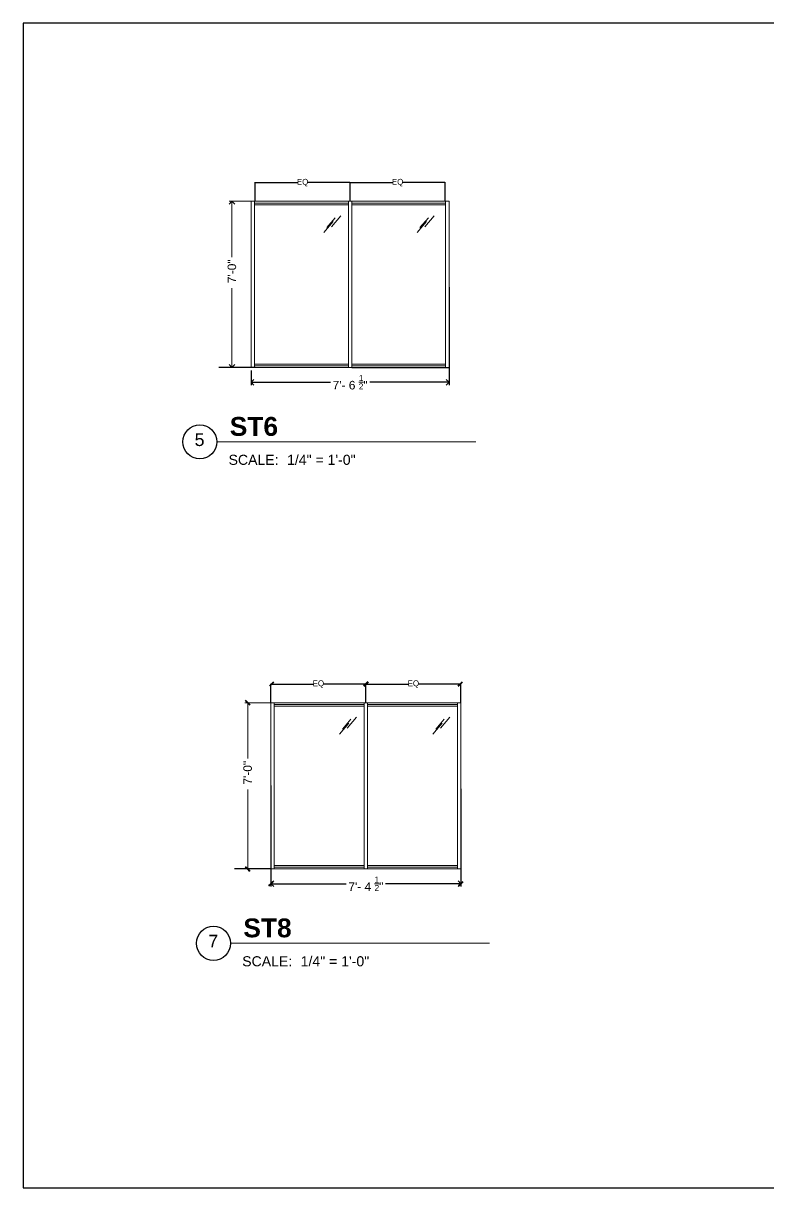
# Model space of a CAD drawing. Header units: inches. Extents: x -6061 to 13621, y -296 to 7483.
# Drawn here: x 942 to 1318, y 4544 to 5133 of the extents above; entities that cross this region are included whole.
import ezdxf

# ---------------------------------------------------------------- set-up
doc = ezdxf.new("R2010")
doc.units = ezdxf.units.IN
doc.header["$MEASUREMENT"] = 0
doc.layers.get('0').update_dxf_attribs({"linetype": 'CONTINUOUS'})
doc.layers.get('Defpoints').update_dxf_attribs({"color": 6, "linetype": 'CONTINUOUS', "lineweight": 15})
doc.styles.add('Arial$001H0', font='arial.ttf')
doc.styles.add('Arial$101H0', font='arialbd.ttf')
doc.styles.add('stylus', font='arial.ttf')
doc.dimstyles.new('_AA -Arch$0', dxfattribs={"dimtxt": 0.08, "dimasz": 0.1, "dimexe": 0.05, "dimexo": 0.1, "dimgap": 0.03, "dimtad": 1, "dimdec": 4, "dimzin": 3, "dimdsep": 46, "dimlunit": 5, "dimtxsty": 'stylus', "dimblk": 'ARCHTICK', "dimcen": 0.084, "dimclrd": 256, "dimclre": 256, "dimclrt": 7, "dimazin": 2, "dimtfac": 0.9, "dimtdec": 4, "dimtmove": 0, "dimatfit": 2, "dimfxl": 0.8, "dimfrac": 1, "dimtzin": 11, "dimarcsym": 0})
doc.dimstyles.get("Standard").update_dxf_attribs({"dimtxt": 0.18, "dimasz": 0.18, "dimexe": 0.18, "dimexo": 0.0625, "dimgap": 0.0625, "dimtad": 0, "dimtih": 1, "dimtoh": 1, "dimdec": 4, "dimzin": 0, "dimdsep": 46, "dimtxsty": 'Standard', "dimcen": 0.09, "dimadec": 0, "dimazin": 0, "dimtfac": 1, "dimtdec": 4, "dimtofl": 0, "dimtmove": 0, "dimatfit": 3, "dimfxl": 1, "dimtolj": 1, "dimtzin": 0, "dimlwd": -1, "dimlwe": -1, "dimarcsym": 0})

# ---------------------------------------------------------------- blocks, each defined once
blk = doc.blocks.new('_Open90')
at = {"color": 0, "linetype": 'ByBlock', "lineweight": -2}
for p, q in [((0, 0), (-1, 0)), ((-0.5, 0.5), (0, 0)), ((0, 0), (-0.5, -0.5))]:
    blk.add_line(p, q, dxfattribs=at)
blk = doc.blocks.new('*D64')
at = {"linetype": 'ByBlock', "lineweight": -2, "transparency": 16777216}
for p, q in [((1067.11, 4747.78), (1067.11, 4696.67)), ((1163.11, 4746.17), (1163.11, 4696.67)), ((1069.99, 4698.11), (1105.16, 4698.11)), ((1160.23, 4698.11), (1125.05, 4698.11))]:
    blk.add_line(p, q, dxfattribs=at)
at = {"layer": 'Defpoints', "color": 0, "transparency": 16777216}
for p in [(1067.11, 4749.22), (1163.11, 4747.61), (1163.11, 4698.11)]:
    blk.add_point(p, dxfattribs=at)
at = {"lineweight": -2, "transparency": 16777216, "xscale": 2.88, "yscale": 2.88, "zscale": 2.88, "rotation": 180}
blk.add_blockref('_Open90', (1067.11, 4698.11), dxfattribs=at)
at = {"lineweight": -2, "transparency": 16777216, "xscale": 2.88, "yscale": 2.88, "zscale": 2.88}
blk.add_blockref('_Open90', (1163.11, 4698.11), dxfattribs=at)
at = {"color": 7, "lineweight": 5, "transparency": 16777216, "insert": (1115.11, 4698.11), "char_height": 4.32, "attachment_point": 5, "style": 'stylus'}
blk.add_mtext('7\'- 4 {\\H0.7x;\\S1/2;}"', dxfattribs=at)
blk = doc.blocks.new('_CLOSEDFILLED')
at = {"color": 0, "lineweight": -2, "true_color": 0x000000}
blk.add_line((-1, 0), (-2, 0), dxfattribs=at)
blk.add_solid([(-1, 0.2), (0, 0), (-1, 0.2), (-1, -0.2)], dxfattribs=at)
blk = doc.blocks.new('*D60')
at = {"color": 0, "transparency": 16777216}
for p, q in [((1067.11, 4789.68), (1067.11, 4799.24)), ((1067.29, 4799.06), (1088.54, 4799.06)), ((1114.93, 4799.06), (1093.67, 4799.06)), ((1115.11, 4789.68), (1115.11, 4799.24))]:
    blk.add_line(p, q, dxfattribs=at)
at = {"layer": 'Defpoints', "color": 0, "transparency": 16777216}
for p in [(1115.11, 4799.06), (1067.11, 4789.61), (1115.11, 4789.61)]:
    blk.add_point(p, dxfattribs=at)
at = {"color": 0, "transparency": 16777216, "xscale": 0.18, "yscale": 0.18, "zscale": 0.18, "rotation": 180}
blk.add_blockref('_CLOSEDFILLED', (1067.11, 4799.06), dxfattribs=at)
at = {"color": 0, "transparency": 16777216, "xscale": 0.18, "yscale": 0.18, "zscale": 0.18}
blk.add_blockref('_CLOSEDFILLED', (1115.11, 4799.06), dxfattribs=at)
at = {"color": 0, "lineweight": 5, "transparency": 16777216, "insert": (1091.11, 4799.06), "char_height": 3, "attachment_point": 5}
blk.add_mtext('EQ', dxfattribs=at)
blk = doc.blocks.new('*D61')
at = {"color": 0, "transparency": 16777216}
for p, q in [((1115.11, 4789.68), (1115.11, 4799.24)), ((1115.29, 4799.06), (1136.54, 4799.06)), ((1162.93, 4799.06), (1141.67, 4799.06)), ((1163.11, 4789.68), (1163.11, 4799.24))]:
    blk.add_line(p, q, dxfattribs=at)
at = {"layer": 'Defpoints', "color": 0, "transparency": 16777216}
for p in [(1163.11, 4799.06), (1115.11, 4789.61), (1163.11, 4789.61)]:
    blk.add_point(p, dxfattribs=at)
at = {"color": 0, "transparency": 16777216, "xscale": 0.18, "yscale": 0.18, "zscale": 0.18, "rotation": 180}
blk.add_blockref('_CLOSEDFILLED', (1115.11, 4799.06), dxfattribs=at)
at = {"color": 0, "transparency": 16777216, "xscale": 0.18, "yscale": 0.18, "zscale": 0.18}
blk.add_blockref('_CLOSEDFILLED', (1163.11, 4799.06), dxfattribs=at)
at = {"color": 0, "lineweight": 5, "transparency": 16777216, "insert": (1139.11, 4799.06), "char_height": 3, "attachment_point": 5}
blk.add_mtext('EQ', dxfattribs=at)
blk = doc.blocks.new('*D65')
at = {"linetype": 'ByBlock', "lineweight": -2, "transparency": 16777216}
for p, q in [((1157.15, 4999.69), (1157.15, 4950.19)), ((1057.15, 4957.68), (1057.15, 4950.19)), ((1060.03, 4951.63), (1097.2, 4951.63)), ((1154.27, 4951.63), (1117.09, 4951.63))]:
    blk.add_line(p, q, dxfattribs=at)
at = {"layer": 'Defpoints', "color": 0, "transparency": 16777216}
for p in [(1157.15, 5001.13), (1057.15, 4959.12), (1157.15, 4951.63)]:
    blk.add_point(p, dxfattribs=at)
at = {"lineweight": -2, "transparency": 16777216, "xscale": 2.88, "yscale": 2.88, "zscale": 2.88, "rotation": 180}
blk.add_blockref('_Open90', (1057.15, 4951.63), dxfattribs=at)
at = {"lineweight": -2, "transparency": 16777216, "xscale": 2.88, "yscale": 2.88, "zscale": 2.88}
blk.add_blockref('_Open90', (1157.15, 4951.63), dxfattribs=at)
at = {"color": 7, "lineweight": 5, "transparency": 16777216, "insert": (1107.15, 4951.63), "char_height": 4.32, "attachment_point": 5, "style": 'stylus'}
blk.add_mtext('7\'- 6 {\\H0.7x;\\S1/2;}"', dxfattribs=at)
blk = doc.blocks.new('*D62')
at = {"color": 0, "transparency": 16777216}
for p, q in [((1059.15, 5043.2), (1059.15, 5052.76)), ((1059.33, 5052.58), (1080.58, 5052.58)), ((1106.97, 5052.58), (1085.71, 5052.58)), ((1107.15, 5043.2), (1107.15, 5052.76))]:
    blk.add_line(p, q, dxfattribs=at)
at = {"layer": 'Defpoints', "color": 0, "transparency": 16777216}
for p in [(1107.15, 5052.58), (1059.15, 5043.13), (1107.15, 5043.13)]:
    blk.add_point(p, dxfattribs=at)
at = {"color": 0, "transparency": 16777216, "xscale": 0.18, "yscale": 0.18, "zscale": 0.18, "rotation": 180}
blk.add_blockref('_CLOSEDFILLED', (1059.15, 5052.58), dxfattribs=at)
at = {"color": 0, "transparency": 16777216, "xscale": 0.18, "yscale": 0.18, "zscale": 0.18}
blk.add_blockref('_CLOSEDFILLED', (1107.15, 5052.58), dxfattribs=at)
at = {"color": 0, "lineweight": 5, "transparency": 16777216, "insert": (1083.15, 5052.58), "char_height": 3, "attachment_point": 5}
blk.add_mtext('EQ', dxfattribs=at)
blk = doc.blocks.new('*D63')
at = {"color": 0, "transparency": 16777216}
for p, q in [((1107.15, 5043.2), (1107.15, 5052.76)), ((1107.33, 5052.58), (1128.58, 5052.58)), ((1154.97, 5052.58), (1133.71, 5052.58)), ((1155.15, 5043.2), (1155.15, 5052.76))]:
    blk.add_line(p, q, dxfattribs=at)
at = {"layer": 'Defpoints', "color": 0, "transparency": 16777216}
for p in [(1155.15, 5052.58), (1107.15, 5043.13), (1155.15, 5043.13)]:
    blk.add_point(p, dxfattribs=at)
at = {"color": 0, "transparency": 16777216, "xscale": 0.18, "yscale": 0.18, "zscale": 0.18, "rotation": 180}
blk.add_blockref('_CLOSEDFILLED', (1107.15, 5052.58), dxfattribs=at)
at = {"color": 0, "transparency": 16777216, "xscale": 0.18, "yscale": 0.18, "zscale": 0.18}
blk.add_blockref('_CLOSEDFILLED', (1155.15, 5052.58), dxfattribs=at)
at = {"color": 0, "lineweight": 5, "transparency": 16777216, "insert": (1131.15, 5052.58), "char_height": 3, "attachment_point": 5}
blk.add_mtext('EQ', dxfattribs=at)

msp = doc.modelspace()

# ---------------------------------------------------------------- linework, layer by layer
at = {"lineweight": 5}
for p, q in [((1155.39512, 5043.1334), (1046.00068, 5043.1334)), ((1047.44068, 5040.2534), (1047.44068, 5014.93402)), ((1057.14513, 5043.13374), (1057.14513, 4959.11884)), ((1057.14513, 5043.1334), (1157.14511, 5043.13371)), ((1058.89513, 5043.13374), (1058.89513, 4959.11884)), ((1106.27015, 5042.25874), (1058.89513, 5042.25874)), ((1058.89513, 5041.38371), (1106.27015, 5041.38371)), ((1155.39512, 5042.25871), (1108.0201, 5042.25872)), ((1108.0201, 5041.38368), (1155.39512, 5041.38368)), ((1047.44068, 4962.00607), (1047.44068, 4999.21567)), ((1047.44068, 4959.12607), (1046.00068, 4959.12607)), ((1058.89513, 4960.86885), (1106.27015, 4960.86884)), ((1106.27015, 4959.99381), (1058.89513, 4959.99382)), ((1058.89513, 4959.11884), (1108.02008, 4959.11881)), ((1108.02009, 4960.86882), (1155.39512, 4960.86882)), ((1155.39512, 4959.99379), (1108.02009, 4959.99379)), ((1163.10561, 4789.61229), (1053.96117, 4789.61229)), ((1055.40117, 4789.61229), (1055.40117, 4761.41291)), ((1067.10561, 4789.61264), (1067.10561, 4708.82274)), ((1067.10561, 4789.61264), (1163.10561, 4789.6126)), ((1068.85561, 4789.61263), (1068.85561, 4705.59773)), ((1114.23064, 4788.73763), (1068.85561, 4788.73764)), ((1068.85561, 4787.8626), (1114.23064, 4787.8626)), ((1161.35561, 4788.7376), (1115.98058, 4788.73761)), ((1115.98058, 4787.86258), (1161.35561, 4787.86257)), ((1055.40117, 4705.60496), (1055.40117, 4745.69456)), ((1055.40117, 4705.60496), (1053.96117, 4705.60496)), ((1067.10561, 4705.59774), (1163.10555, 4705.59768)), ((1068.85561, 4707.34774), (1114.23064, 4707.34774)), ((1114.23064, 4706.47271), (1068.85561, 4706.47271)), ((1115.98058, 4707.34771), (1161.3556, 4707.34771)), ((1161.3556, 4706.47268), (1115.98058, 4706.47268))]:
    msp.add_line(p, q, dxfattribs=at)
at = {"lineweight": 5, "extrusion": (0, 1, 0)}
for p, q in [((1106.27015, 4959.11882), (1106.27015, 5043.13373)), ((1108.02008, 4959.11881), (1108.02013, 5043.13373)), ((1155.39512, 4959.11879), (1155.39512, 5043.13371)), ((1157.14506, 4959.11879), (1157.14511, 5043.13371)), ((1114.23063, 4705.59771), (1114.23064, 4789.61262)), ((1115.98057, 4705.59771), (1115.98062, 4789.61262)), ((1161.35561, 4705.59768), (1161.35561, 4789.6126)), ((1163.10554, 4705.59768), (1163.10559, 4789.6126))]:
    msp.add_line(p, q, dxfattribs=at)
for p, q in [((1059.14513, 4959.11884), (1040.83576, 4959.11884)), ((1108.02008, 4959.11881), (1157.14506, 4959.11879)), ((1067.10561, 4705.59774), (1048.79625, 4705.59774))]:
    msp.add_line(p, q)
at = {"color": 7, "linetype": 'Continuous', "lineweight": 9, "true_color": 0x000007}
for p, q in [((1039.84826, 4921.52333), (1170.63604, 4921.52333)), ((1046.73553, 4668.00222), (1177.52331, 4668.00222))]:
    msp.add_line(p, q, dxfattribs=at)
at = {"color": 7, "linetype": 'Continuous', "lineweight": 40, "true_color": 0x000007}
for p, q in [((1067.46561, 4799.06169), (1066.34434, 4797.94042)), ((1067.46561, 4799.06169), (1068.58688, 4800.18296)), ((1115.10561, 4799.24168), (1113.98434, 4798.12041)), ((1115.28561, 4799.03168), (1114.16434, 4797.91041)), ((1115.10561, 4799.24168), (1116.22688, 4800.36294)), ((1115.28561, 4799.03168), (1116.40688, 4800.15294)), ((1162.74561, 4799.06168), (1161.62434, 4797.94041)), ((1162.74561, 4799.06168), (1163.86688, 4800.18294)), ((1055.40117, 4789.61229), (1054.2799, 4790.73356)), ((1055.40117, 4789.61229), (1056.52243, 4788.49102)), ((1055.40117, 4705.60496), (1054.2799, 4706.72623)), ((1055.40117, 4705.60496), (1056.52243, 4704.48369)), ((1067.10561, 4698.10934), (1065.98434, 4696.98807)), ((1067.10561, 4698.10934), (1068.22688, 4699.23061)), ((1163.10557, 4698.10934), (1161.9843, 4696.98807)), ((1163.10557, 4698.10934), (1164.22684, 4699.23061))]:
    msp.add_line(p, q, dxfattribs=at)
msp.add_lwpolyline([(942.03243, 4544.44478), (1774.33243, 4544.44478), (1774.33243, 5133.14478), (942.03243, 5133.14478)], close=True)
at = {"lineweight": 5}
for points in [[(1099.55901, 5034.85016), (1095.33462, 5029.86949)], [(1102.46084, 5035.7796), (1097.78496, 5030.26661)], [(1146.68398, 5034.85013), (1142.4596, 5029.86946)], [(1149.58581, 5035.77957), (1144.90993, 5030.26658)], [(1098.58393, 5032.90476), (1093.86832, 5027.34493)], [(1145.7089, 5032.90473), (1140.99329, 5027.3449)], [(1107.51949, 4781.32905), (1103.29511, 4776.34838)], [(1110.42132, 4782.25849), (1105.74544, 4776.7455)], [(1154.64447, 4781.32902), (1150.42008, 4776.34836)], [(1157.5463, 4782.25846), (1152.87042, 4776.74547)], [(1106.54441, 4779.38365), (1101.8288, 4773.82382)], [(1153.66939, 4779.38362), (1148.95378, 4773.82379)]]:
    msp.add_lwpolyline(points, dxfattribs=at)
for centre in [(1031.23151, 4921.52333), (1038.11879, 4668.00222)]:
    msp.add_circle(centre, 8.61674)

# ---------------------------------------------------------------- block references
at = {"lineweight": 5, "xscale": 2.88, "yscale": 2.88, "zscale": 2.88}
for p, rotation in [((1047.44068, 5043.1334), 90), ((1047.44068, 4959.12607), 270)]:
    msp.add_blockref('_Open90', p, dxfattribs=dict(at, rotation=rotation))

# ---------------------------------------------------------------- texts
at = {"color": 7, "true_color": 0x000007}
for s, height, style, p in [('ST6', 9.540393, 'Arial$101H0', (1046.32785, 4924.56666)), ('5', 6.40061, 'Arial$001H0', (1028.60667, 4919.41363)), ('SCALE:', 5.086183, 'Arial$001H0', (1045.74038, 4909.91002)), ('1/4" = 1\'-0"', 5.0830544, 'Arial$001H0', (1075.29374, 4909.91002)), ('ST8', 9.52052, 'Arial$101H0', (1053.21691, 4671.04555)), ('7', 6.40061, 'Arial$001H0', (1035.49395, 4665.89252)), ('SCALE:', 5.086183, 'Arial$001H0', (1052.62766, 4656.38891)), ('1/4" = 1\'-0"', 5.0830544, 'Arial$001H0', (1082.18102, 4656.38891))]:
    msp.add_text(s, height=height, dxfattribs=dict(at, style=style)).set_placement(p)
at = {"lineweight": 5, "char_height": 4.32, "attachment_point": 5, "rotation": 90, "style": 'stylus'}
for insert in [(1047.44068, 5007.76988), (1055.40117, 4754.24877)]:
    msp.add_mtext('7\'-0"', dxfattribs=dict(at, insert=insert))

# ---------------------------------------------------------------- dimensions: what is measured, and where the dimension line sits
at = {"lineweight": 5}
for base, p1, p2, text, dimstyle, override, picture, middle in [((1107.14513, 5052.5828), (1059.14513, 5043.13374), (1107.14513, 5043.13373), 'EQ', 'Standard', {"dimtxt": 3, "dimzin": 8, "dimtdec": 2, "dimtofl": 1, "dimtolj": 0, "dimtzin": 8}, '*D62', (1083.14513, 5052.5828)), ((1155.14513, 5052.58278), (1107.14513, 5043.13373), (1155.14513, 5043.13371), 'EQ', 'Standard', {"dimtxt": 3, "dimzin": 8, "dimtdec": 2, "dimtofl": 1, "dimtolj": 0, "dimtzin": 8}, '*D63', (1131.14513, 5052.58278)), ((1157.14508, 4951.63045), (1057.14513, 4959.11884), (1157.14508, 5001.12625), '7\'- 6 {\\H0.7x;\\S1/2;}"', '_AA -Arch$0', {"dimtxt": 0.09, "dimasz": 0.06, "dimexe": 0.03, "dimexo": 0.03, "dimtad": 0, "dimpost": '"', "dimblk1": 'Open90', "dimblk2": 'Open90', "dimsah": 1}, '*D65', (1107.14511, 4951.63045)), ((1115.10561, 4799.06169), (1067.10561, 4789.61264), (1115.10561, 4789.61262), 'EQ', 'Standard', {"dimtxt": 3, "dimzin": 8, "dimtdec": 2, "dimtofl": 1, "dimtolj": 0, "dimtzin": 8}, '*D60', (1091.10561, 4799.06169)), ((1163.10561, 4799.06168), (1115.10561, 4789.61262), (1163.10561, 4789.6126), 'EQ', 'Standard', {"dimtxt": 3, "dimzin": 8, "dimtdec": 2, "dimtofl": 1, "dimtolj": 0, "dimtzin": 8}, '*D61', (1139.10561, 4799.06168)), ((1163.10557, 4698.10934), (1067.10561, 4749.21769), (1163.10557, 4747.60514), '7\'- 4 {\\H0.7x;\\S1/2;}"', '_AA -Arch$0', {"dimtxt": 0.09, "dimasz": 0.06, "dimexe": 0.03, "dimexo": 0.03, "dimtad": 0, "dimpost": '"', "dimblk1": 'Open90', "dimblk2": 'Open90', "dimsah": 1}, '*D64', (1115.10559, 4698.10934))]:
    dim = msp.add_linear_dim(base=base, p1=p1, p2=p2, text=text, dimstyle=dimstyle, override=override, dxfattribs=at)
    dim.commit()
    dim.dimension.update_dxf_attribs({"geometry": picture, "text_midpoint": middle})

doc.saveas('drawing.dxf')
